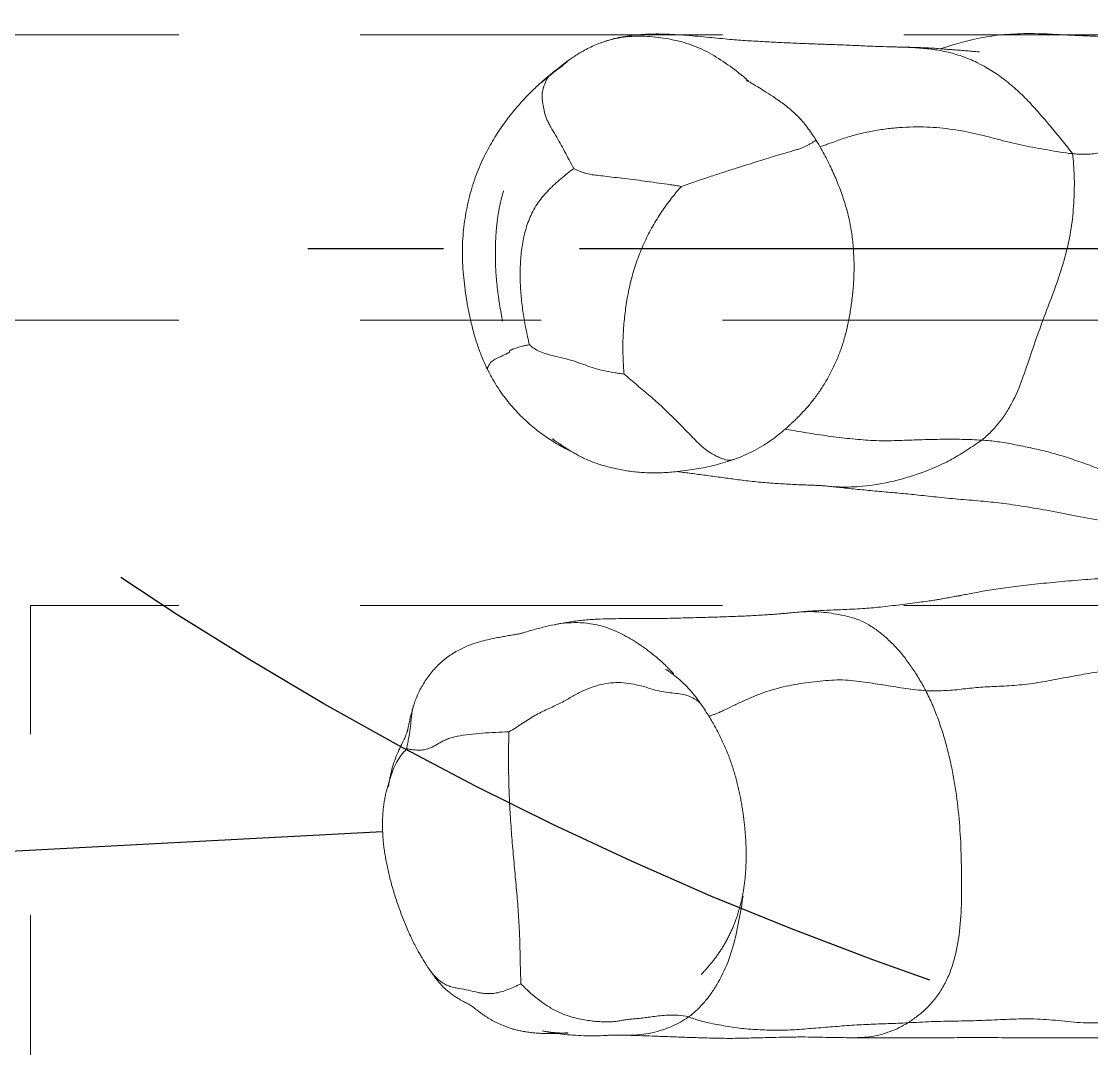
# Model space of a CAD drawing. Header units: inches. Extents: x 149964 to 151052, y -48230 to -47460.
# Drawn here: x 150840.84 to 150855.84, y -47716.93 to -47702.54 of the extents above; entities that cross this region are included whole.
import ezdxf

# ---------------------------------------------------------------- set-up
doc = ezdxf.new("R2010")
doc.units = ezdxf.units.IN
doc.header["$LTSCALE"] = 2
doc.header["$MEASUREMENT"] = 0
doc.linetypes.add('CENTER', pattern=[50.800000000000004, 31.75, -6.35, 6.35, -6.35])
doc.linetypes.add('HIDDEN', pattern=[9.524999999999999, 6.35, -3.175])
doc.layers.get('0').update_dxf_attribs({"linetype": 'CONTINUOUS'})
doc.layers.add('DEFAULT_1', color=7, linetype='CENTER')
doc.layers.add('SILDE', color=6, linetype='CONTINUOUS')
doc.layers.add('PRODUCT', color=1, linetype='CONTINUOUS', lineweight=15)
doc.layers.add('WR', color=122, linetype='HIDDEN', lineweight=18)

# ---------------------------------------------------------------- blocks, each defined once
blk = doc.blocks.new('20160720.142035')
at = {"layer": 'DEFAULT_1', "color": 2, "linetype": 'CENTER', "ltscale": 0.15}
blk.add_line((0, 3.441563808512001), (0, -55.79026061180775), dxfattribs=at)
at = {"layer": 'PRODUCT', "linetype": 'ByBlock'}
for p, q in [((2.829359408846358, -47.37452201273118), (2.829064662219025, -47.36262553750566)), ((-3.326229317724938, -48.31855709248339), (-3.326030547643313, -48.32054377046006)), ((-5.092039078008384, -48.75698838469543), (-5.091954225936206, -48.75606981594319)), ((-2.95356401510071, -49.64890728038881), (-2.95357606979087, -49.64894238889246)), ((-6.387333259830484, -50.09697088037501), (-6.387440505786799, -50.09689691599488)), ((-11.02034349835594, -51.16684246528894), (-11.02033471674076, -51.16726837261376)), ((2.885527125617955, -51.50959865916957), (2.888241499545984, -51.50233626019326)), ((2.674740932125133, -51.90980791722541), (2.674968916195212, -51.90947605441033)), ((-5.2673826336395, -52.15803472789412), (-5.267103652411606, -52.15667966482579)), ((2.462865215697093, -52.18449380186212), (2.46318223894923, -52.18407978754112)), ((-1.690164304862265, -53.09388312057126), (-1.689952662854921, -53.09398553265783)), ((-10.07843521793257, -53.92277913092403), (-10.07560296321753, -53.92463347347802)), ((-6.400549123238306, -54.12911491674458), (-6.396784593496704, -54.12793422798131)), ((-7.436048326257151, -54.46381928438495), (-7.434011530189309, -54.46324280088447))]:
    blk.add_line(p, q, dxfattribs=at)
for points, start_tangent, end_tangent in [([(1.334373528108699, -44.89592527009518), (1.326678024372086, -44.80880535252072), (1.325944181910018, -44.71686550704908), (1.331253786629532, -44.62391796696465), (1.344670404650969, -44.53044145436434), (1.367906359519111, -44.43640223929106), (1.398287224961678, -44.34305029633106), (1.468896132340888, -44.16094584084203), (1.544531630119309, -43.98002435002854), (1.619753839680925, -43.79961021282361), (1.691110429004766, -43.61779838339135), (1.757658332557185, -43.43489960167062), (1.817639862711076, -43.25034179351496), (1.869077529379865, -43.06439563704771), (1.892576865589945, -42.97099019162852), (1.914466408226872, -42.8776931027387), (1.934579270280665, -42.78444984222006), (1.954105026117759, -42.68915965517954)], (-0.1352673139261107, 0.9908091409465372), (0.1990279970535569, 0.9799938042604398)), ([(-11.05510566273006, -47.97872077007924), (-11.05553415583563, -47.70755866883701), (-11.05506394704571, -47.37158331653336), (-11.05767296662088, -47.04957831099455), (-11.05833372258348, -46.72042336810409), (-11.05246602071566, -46.38500840380584), (-11.05367759978981, -46.02884682870354), (-11.05649217654718, -45.64388525903632), (-11.05856179105467, -45.27465457438666), (-11.05826513576903, -44.93465787636524), (-11.05610116600292, -44.61950082218391), (-11.05595227851882, -44.3034244060982), (-11.05733587066061, -43.93734052977379), (-11.06012669840129, -43.52204674121458), (-11.06493466944085, -43.1376853741167)], (-0.00539347332514941, 0.9999854551169686), (0.001797543884637689, 0.9999983844166864)), ([(-10.83034122467507, -43.07867169597012), (-10.82290559541434, -43.25642042813706), (-10.81720544485142, -43.43382093973923), (-10.81399419598165, -43.61058848687389), (-10.8150906188821, -43.78641440407955), (-10.83104380514123, -44.13484940624767), (-10.84631904549315, -44.48133249449165), (-10.84113117400557, -44.82903946787701), (-10.80754138235352, -45.17630965166609), (-10.79162746280781, -45.52135873180669), (-10.79998851529672, -45.8608459744064), (-10.81414755247533, -46.19835810593941), (-10.81881512838299, -46.36693448798906), (-10.82201975726639, -46.53518031793647), (-10.82501278677955, -46.70287774835015), (-10.82978527306113, -46.8700821638995), (-10.83766704346635, -47.03689899607707), (-10.84660330193583, -47.20336062886054)], (0.04571358999290905, -0.9989545874012292), (-0.0510607771777478, -0.9986955477191256)), ([(-3.55513589803013, -43.29526941803488), (-3.517418528877897, -43.42962242716021), (-3.477561452367809, -43.56334366614465), (-3.390611811744748, -43.82757539126032), (-3.290072892181342, -44.08879420049925), (-3.168834057549248, -44.34137792554975), (-3.057226442237152, -44.59141314909357), (-2.96903080114862, -44.83613673426589), (-2.893721203756286, -45.06866416209232), (-2.832830170926172, -45.28969320662873), (-2.78441971144639, -45.50525111416937), (-2.739552728366107, -45.72275327573152), (-2.71917202838813, -45.83301441556978), (-2.702252016460989, -45.94390644804662), (-2.690070695825852, -46.05506488554965), (-2.681018479721388, -46.16667126952234)], (0.2638808511362856, -0.9645552842650283), (0.07349775946420611, -0.9972953821981437)), ([(-6.192237151757581, -46.95147016465489), (-6.19375752742053, -46.82617723544536), (-6.19146143636317, -46.701358310449), (-6.183649994520238, -46.578390709823), (-6.171696296049049, -46.45688950669137), (-6.157987697515637, -46.33591247533332), (-6.145896624657325, -46.21405044170388), (-6.132124072202714, -45.95885863508011), (-6.115445883508073, -45.67532366302476), (-6.079366078862222, -45.38163125170104), (-6.027746418840252, -45.09308810279617), (-5.974076575686922, -44.80693346157204), (-5.927377093379619, -44.5179231874572), (-5.88700129231438, -44.22630178861436), (-5.846240814425983, -43.93361237928912), (-5.802311729930807, -43.64066813254612)], (-0.02040387468842778, 0.9997918192792432), (0.1551566720671702, 0.9878898760049324)), ([(-3.32620443214546, -48.31855460205406), (-3.335101501405006, -48.23356357921148), (-3.357604117452865, -48.02724819695868), (-3.382464876718586, -47.78357966908516), (-3.405370072810911, -47.53641380632325), (-3.426647016982315, -47.2982630598417), (-3.450977217871696, -47.05606317794445), (-3.481160821655067, -46.77091298101732), (-3.510898684995482, -46.46202917856863), (-3.537777252553497, -46.14204894637078), (-3.569304108794313, -45.85861552102142), (-3.617328552849358, -45.52785450909141), (-3.680487150646513, -45.16385489975073), (-3.753942947485484, -44.78427275336435), (-3.826190726569621, -44.36365850760922), (-3.888303941261256, -43.97760400518746), (-3.944793122151168, -43.67147857904638)], (-0.09957959882302363, 0.9950295993076013), (-0.1936913833497151, 0.9810625097393507)), ([(2.929514566290891, -43.99207238326926), (2.930663326987997, -44.00390629658796), (2.948445049725706, -44.18621492711827), (2.965190002520103, -44.37366333203681), (2.978409554430982, -44.56423576164525), (2.988681152928621, -44.7747173802054), (2.998253057448892, -44.99215900640411), (3.007684514042921, -45.17541428659752), (3.015424870012794, -45.37694308383652), (3.015846110560233, -45.57589123640355), (3.008396063174587, -45.76359582003352), (2.993212498549838, -45.94474567528232), (2.968997874908382, -46.11944105732255), (2.935325503931381, -46.28474360638211)], (0.09644404793402314, -0.9953384075871382), (-0.2278731851318875, -0.9736908192531387)), ([(-4.608739600051194, -44.13674430736864), (-4.60988875082694, -44.17655891698814), (-4.615721118985675, -44.3543168071119), (-4.624136505648494, -44.53968742103461), (-4.635910547833191, -44.72417341986147), (-4.650430853827856, -44.90683116018045), (-4.666485920548439, -45.08586520423705), (-4.683253079041606, -45.25907308947353), (-4.700314765737858, -45.42457272782485), (-4.717401305009844, -45.5808170201999), (-4.734955134132179, -45.72839698162716), (-4.753550041059498, -45.86851684187423), (-4.77338396338746, -46.00114805642806), (-4.793870380963199, -46.12483234158572), (-4.814242229389492, -46.23868909566227), (-4.833783419162501, -46.34199866365816), (-4.850326817599125, -46.42654349077202), (-4.861331249267096, -46.48217954723805), (-4.862447797262575, -46.48791556374636)], (-0.02876152674207032, -0.9995863017165977), (-0.1910041327010626, -0.9815892324649425)), ([(1.334373528108699, -44.89592527009518), (1.180837904918008, -44.87941749411402), (1.020342194882687, -44.87035915685556), (0.8557123656210024, -44.86940981369116), (0.6864410699054133, -44.87540550598351), (0.3336501936719287, -44.90761168029712), (-0.02506895220722072, -44.97766040347051), (-0.3795191028621048, -45.0807441874349), (-0.7292028786614537, -45.20770380878093), (-1.079280821460998, -45.33857506606), (-1.432640011655167, -45.46310782129149), (-1.784649320150493, -45.5840943719013), (-2.122003675001906, -45.7243104379304), (-2.279248329636175, -45.81311756718787), (-2.425981516833417, -45.91674126560974), (-2.560364725533873, -46.03491015393956), (-2.681018479721388, -46.16667126952234)], (-0.9913219005483157, 0.1314567970600051), (-0.6341230516842742, -0.7732321484021621)), ([(2.829058129311306, -47.36262570253894), (2.818056613527006, -47.09406626869168), (2.798617542575812, -46.87667042458634), (2.761204658803763, -46.65975068740227), (2.698703523463337, -46.44455082801869), (2.611162315268302, -46.23473597202974), (2.368733529991005, -45.84431376860448), (2.218473759363405, -45.66633270676539), (2.053718995681265, -45.49950679067115), (1.879024130292237, -45.34215234151634), (1.699560395238223, -45.18983982018835), (1.518996350758243, -45.03945931340422), (1.334373528108699, -44.89592527009518)], (-0.02525462353215845, 0.999681051130934), (-0.8066621836712576, 0.5910127929535182)), ([(1.459999762912048, -48.34773511222011), (1.47015960450517, -48.31999295607966), (1.505949262500508, -48.22231043921056), (1.540984800929436, -48.12247806578671), (1.572590373456478, -48.02314730950457), (1.600416417466477, -47.92440445908142), (1.645657951856265, -47.72646244552743), (1.678355569922132, -47.52566899494559), (1.699315842794022, -47.32486919710209), (1.709002463700017, -47.12787907366874), (1.70734721221379, -46.93657025281573), (1.672634406655561, -46.57311363618646), (1.60834921937203, -46.23091588189709), (1.568040509853745, -46.06772736679704), (1.52595544498763, -45.90648080520623), (1.485537358472357, -45.74366821926378), (1.448699180589756, -45.57806153344427), (1.416210074909031, -45.40947097665776), (1.385794541158248, -45.23958009428316), (1.356332913797814, -45.06946831306414), (1.334373528108699, -44.89592527009518)], (0.3426942866571864, 0.9394469787553325), (-0.08548970196500015, 0.9963390541667708)), ([(-2.681018479721388, -46.16667126952234), (-2.820064807805466, -46.37483779336617), (-2.946317587106023, -46.58397681173665), (-3.051868430251488, -46.79784818436019), (-3.138572988449596, -47.01566313586227), (-3.209961118496722, -47.23559449056484), (-3.266495461546583, -47.45621010615287), (-3.332005147560267, -47.89313555409171), (-3.338257131690625, -48.10609960255533), (-3.326229555270402, -48.31855711615208)], (-0.5601372431338791, -0.8283998242723), (0.09904721662404016, -0.995082734690453)), ([(-2.681018479721388, -46.16667126952234), (-2.674107248167275, -46.30374793976807), (-2.669562110095285, -46.44179573274596), (-2.668283398612402, -46.72081337174313), (-2.675128070288338, -47.00152225192869), (-2.683720978384372, -47.28553648699744), (-2.690080641768873, -47.57426526896597), (-2.673243083059788, -47.86648723717371), (-2.642800196510507, -48.16738318972057), (-2.622809299937217, -48.31977835031284), (-2.600601103709778, -48.47145693562925), (-2.577385103824781, -48.62049248928815), (-2.553197035886114, -48.76447846674273), (-2.529736367490841, -48.89980760312028), (-2.52591277344618, -48.92515036257828)], (0.05838523017386516, -0.998294127448191), (0.1422589292738709, -0.9898294787698796)), ([(2.759498039871687, -46.20112796041212), (2.759114097105339, -46.19625202146563), (2.761966476216912, -46.22654734328535), (2.768055201158859, -46.29065159367019), (2.775418624805752, -46.37293945555575), (2.782872265554033, -46.46581384786987), (2.789500345272245, -46.55564441483875), (2.794314931932604, -46.62075149617885), (2.797809896874242, -46.66381167990767), (2.803219830821035, -46.72940703554923), (2.810359987372067, -46.82758079573978), (2.816514697449747, -46.93946104899806), (2.821015910652932, -47.05496915910044), (2.824464375415118, -47.17503820543061), (2.827511657844298, -47.29959461517137)], (-0.08004779387801875, 0.996791026592466), (0.02418883024463629, -0.9997074074404951)), ([(2.935325503931381, -46.28474360638211), (2.896482149022631, -46.43579173682519), (2.857741321349749, -46.5697447496932)], (-0.2278731851870524, -0.9736908192402285), (-0.2850337681661888, -0.958517475586639)), ([(-6.192237151757581, -46.95147016465489), (-6.38410570716951, -46.86007728102413), (-6.58647296827985, -46.77958177201072), (-6.793791113886982, -46.70957821871707), (-7.00506986406981, -46.64932209214021), (-7.437803834181977, -46.55564349948691), (-7.876020082447212, -46.49525083856861), (-8.315391998650739, -46.46212085923617), (-8.7536176534486, -46.45068986978004), (-9.18954251363175, -46.4522538250676), (-9.617788206174737, -46.4850823009765), (-10.02102011276293, -46.57060695651307), (-10.20529106844333, -46.63996129969019), (-10.37246849664371, -46.72658449113806), (-10.51903932343703, -46.82841744737379), (-10.64573263569036, -46.94380305057712), (-10.75433282018639, -47.07047904123465), (-10.84660330193583, -47.20336062886054)], (-0.8859017250235595, 0.4638729714051915), (-0.5341265597005801, -0.8454045293363542)), ([(-4.862583717273083, -46.48788928762951), (-4.86019623989705, -46.4754792237436), (-4.86232857775758, -46.48729963797086), (-4.874026877776487, -46.55184990029375)], (0.1856698058468672, 0.9826121936943317), (-0.1783302109484592, -0.9839706986811538)), ([(-4.862447797262575, -46.48791556374636), (-4.864383769017877, -46.49784365348023)], (-0.1910041343095204, -0.981589232151958), (-0.1924855832859318, -0.9812998013996918)), ([(-4.874026877776487, -46.55184990029375), (-4.889165331202094, -46.63494256757986), (-4.903721241891617, -46.71540305846429), (-4.915134667884558, -46.78090465285641), (-4.924219993932638, -46.83706415668712), (-4.936962081788806, -46.92422748087847), (-4.952458153828047, -47.03978771961556), (-4.969253664981807, -47.17073432889447), (-4.987139338743873, -47.31066166371602), (-5.004616577934939, -47.45128742264205), (-5.019732132990612, -47.58455032880738), (-5.031934955710312, -47.71144307975919), (-5.04175376414787, -47.83946599387127), (-5.049593896226725, -47.97879061662388), (-5.056891240121331, -48.14756237754045), (-5.064650833315682, -48.33277786771941), (-5.074756787129445, -48.52792221293203), (-5.089350624097278, -48.72710058408848), (-5.092044160468504, -48.75698791457398)], (-0.178330210893511, -0.9839706986911123), (-0.09210493774619431, -0.9957493060217364)), ([(2.857741321349749, -46.5697447496932), (2.823409152362728, -46.68498519659624)], (-0.2850337683961215, -0.9585174755182642), (-0.2830920740713717, -0.9590927367037918)), ([(2.823409152362728, -46.68498519659624), (2.804578808747465, -46.74947383765539)], (-0.2830920740563589, -0.959092736708223), (-0.2776331725223604, -0.9606871611066577)), ([(-6.54321642263676, -49.97186856968619), (-6.542428673157701, -49.96901826118119), (-6.531672516430262, -49.9344007605614), (-6.516255120368442, -49.89282727242971), (-6.495706993213389, -49.84449744821904), (-6.470636080484837, -49.78993025913223), (-6.410435117344605, -49.66447899003106), (-6.342952237522695, -49.52205115620745), (-6.27661371792783, -49.37137358217296), (-6.218613154574996, -49.21987430429726), (-6.170087147242157, -49.06663707402186), (-6.099901947745821, -48.75018669451674), (-6.059242725925287, -48.43158675182349), (-6.041570549859898, -48.11703160075558), (-6.052696571336128, -47.96238058581366), (-6.072614851145772, -47.8101111406213), (-6.116390312934527, -47.51402163514285), (-6.140083901700564, -47.37023469221458), (-6.162160717940424, -47.22902971528674), (-6.17958616183023, -47.08990049729618), (-6.192237151757581, -46.95147016465489)], (0.2638246693612433, 0.9645706525892391), (-0.07488691783133958, 0.9971920324279181)), ([(-5.091951314854668, -48.75607008379302), (-5.089848907489795, -48.7314704316741), (-5.084222917736042, -48.59201287252654), (-5.088837256276747, -48.45162047674967), (-5.102867606590735, -48.31009983980039), (-5.124841149285203, -48.16805616908823), (-5.155003959604073, -48.02637816612696), (-5.201126195810502, -47.8862898958032), (-5.270441809581826, -47.74906305116019), (-5.360515841894085, -47.61582447505498), (-5.467115804814966, -47.48769590933807), (-5.588488004083047, -47.36592354359163), (-5.723379590548575, -47.25151258241385), (-5.87006230163388, -47.14437984204415), (-6.026792086049682, -47.0442878248723), (-6.192237151757581, -46.95147016465489)], (0.09163064555574875, 0.995793063239063), (-0.8850133526121278, 0.4655656405902842)), ([(-10.84660330193583, -47.20336062886054), (-10.9685861528269, -47.44962271655095), (-11.03715455092606, -47.71010014173953), (-11.05520406190772, -47.97568431280524)], (-0.5339251182062877, -0.8455317664927805), (0.008708990384546996, -0.9999620760241269)), ([(-10.84660330193583, -47.20336062886054), (-10.85797395493137, -47.47637147888599), (-10.86844131711405, -47.74911478902504), (-10.88336476683617, -48.02108473935368), (-10.90424910132424, -48.28995079295419), (-10.92549475588021, -48.55713442041451), (-10.94477192938211, -48.8238263588064), (-10.94967930921121, -49.08403183068003), (-10.94054390818928, -49.33802085492061), (-10.91665270095109, -49.59531826864986), (-10.89764128235402, -49.72128430370503), (-10.87594743029331, -49.84570097059623), (-10.85329407648533, -49.96863114854204), (-10.82701064355206, -50.08328197109222), (-10.81158884515753, -50.13519695413561), (-10.7954001443286, -50.18396828197729), (-10.77952739741886, -50.23064883922052), (-10.76505346019985, -50.27629151005385)], (-0.05020627371629587, -0.9987388698150904), (0.2836363411920818, -0.9589319193535947)), ([(2.827511657844298, -47.29959461517137), (2.829065594094573, -47.36262551394611)], (0.02418882977229437, -0.999707407451924), (0.02523615017263868, -0.9996815176467274)), ([(2.829386044235434, -47.37452133851184), (2.834181134181563, -47.54503167259827), (2.842712827492505, -47.77503121912014), (2.85324008227326, -48.00685285111103), (2.862818086665357, -48.26289551786613), (2.869972721644444, -48.47040631216805), (2.879972717986675, -48.72250041958614), (2.890587846050039, -48.96756540466595), (2.903359063377138, -49.20696302015858), (2.917613088677172, -49.45345739590994), (2.93592606249149, -49.69706783866422), (2.964254374790471, -49.98794264381286), (2.992869054869516, -50.30748610334558), (3.010302066919394, -50.62794875760301), (3.005709332006518, -50.91415905950271), (2.977215011516819, -51.16884949848463), (2.921713434509002, -51.40377098636236), (2.888305842265254, -51.5023601708308)], (0.02530635391288904, -0.9996797429435266), (-0.3483390135415838, -0.9373686210050325)), ([(-11.0203067685361, -51.16684168488428), (-11.0212854105921, -51.12539196028956), (-11.02584340953035, -50.96641766984249), (-11.03230547337444, -50.78066806624702), (-11.04034316088655, -50.56555496132933), (-11.04903523542453, -50.32543325109873), (-11.05699233722407, -50.07447232044069), (-11.063235202746, -49.83520710247831), (-11.06363663874799, -49.59281499138888), (-11.05816267922637, -49.36863865617488), (-11.05218300328124, -49.10174422237469), (-11.04762831862899, -48.90517679611366), (-11.0450775186473, -48.69603818942414), (-11.04772023743135, -48.49627660092665), (-11.0533948126249, -48.22013296320074), (-11.05525510697044, -47.97568458606111)], (-0.02124202435123602, 0.9997743627446452), (-0.005393769295272933, 0.9999854535205948)), ([(-2.953563448187197, -49.64890747520985), (-2.950191112176981, -49.63917052114266), (-2.893524048966356, -49.49448794549244), (-2.825744135887362, -49.35383478498989), (-2.750468657526653, -49.22304768770118), (-2.671325829433044, -49.10458278833539), (-2.592707616247935, -49.00079514520621), (-2.523161238903413, -48.9179169348572), (-2.474696654506261, -48.86412251082947), (-2.448695237515494, -48.83613817332662), (-2.415004143520491, -48.8004247502322), (-2.369155275722733, -48.75315283227974), (-2.30746991923661, -48.69241745972249), (-2.221237160731107, -48.61349682234868), (-2.106850564887282, -48.51959735022683), (-1.977874711912591, -48.42689155931293), (-1.838916810171213, -48.34041362260177), (-1.690668030962115, -48.26119525803369), (-1.533347050659359, -48.18972140442929), (-1.366737193398876, -48.12696647624398), (-1.19155515631428, -48.07470549093705), (-1.010928542906186, -48.03367009482463), (-0.8267150248284452, -48.0017450467858), (-0.6366764717968181, -47.9771716628311), (-0.4433057533751708, -47.96176226661191), (-0.2521746552956756, -47.9567350305515), (-0.0532311811693944, -47.96201755078073), (0.1575075866421685, -47.98072118500568), (0.3690903497627005, -48.01544099020248), (0.5776886402454693, -48.06706141642644), (0.7840697907668073, -48.13383482432982), (0.989816472720122, -48.21387557460548), (1.195562750479439, -48.30768955164967), (1.40249774986296, -48.41748225515767), (1.520675544306869, -48.48828625110764)], (0.3249577670426663, 0.9457285285105045), (0.8476436708481383, -0.5305659311255227)), ([(-3.137987447960768, -50.30906045916345), (-3.150364375091158, -50.21392272326193), (-3.163572271267185, -50.11488351153093), (-3.177344264637213, -50.01346775305137), (-3.191493150574388, -49.90861664588738), (-3.205442047765246, -49.80364948955685), (-3.218871473131003, -49.70235687975219), (-3.231600469793193, -49.60722548396734), (-3.245604381314479, -49.49978629346879), (-3.259353025059681, -49.38302998345171), (-3.271129100903636, -49.26383958278166), (-3.280518679268425, -49.14810562079947), (-3.28797300576116, -49.04023842239258), (-3.294651875068666, -48.93319423955836), (-3.300952295219759, -48.81927791901398), (-3.306155082944315, -48.70509085027152), (-3.309822337934747, -48.60777178613353), (-3.312821186293149, -48.52671004777949), (-3.315797027287772, -48.45904434622207), (-3.319244963378878, -48.40119294695614), (-3.324227730714483, -48.33936196863215), (-3.32602643177961, -48.32054336103465)], (-0.1280398348562674, 0.9917690258774872), (-0.09899836880307458, 0.9950875956288121)), ([(1.429348535166355, -48.43395405380579), (1.436873243743321, -48.41223284616717), (1.459999762912048, -48.34773511222011)], (0.3235631577178278, 0.9462065752084309), (0.3426942868792598, 0.9394469786743239)), ([(0.8759156057785731, -50.37664562213467), (0.948800304933684, -50.16302584842924), (1.017161767173093, -49.9592142636393), (1.07938244700199, -49.7678596132755), (1.136578869482037, -49.5878719373577), (1.239589804026764, -49.26025995489908), (1.283931816549739, -49.11779306006792), (1.321070091915317, -48.99566875230084), (1.349600057525095, -48.8975491756355), (1.371761421352858, -48.81971291157242), (1.390389847918414, -48.75706248707866), (1.407060546363937, -48.70637977348088), (1.423335189116187, -48.66431333668879), (1.44198175688507, -48.62509917648276), (1.464728390419623, -48.58426940104982), (1.487937561993022, -48.54495311947539), (1.498201307927957, -48.52745183533989), (1.506963355786866, -48.51232216483186), (1.510664806555724, -48.50587673158589), (1.513851109164534, -48.50030025806336), (1.516475689015351, -48.49568476306013), (1.518491971568437, -48.49212226537202), (1.519860762695316, -48.48969518189551), (1.52057238999987, -48.48844752177683), (1.520681030087871, -48.48827642636024)], (0.3233983988284715, 0.9462628998514001), (0.1153670369711157, -0.9933229317701797)), ([(1.520672112324974, -48.48829351615132), (1.598355539492331, -48.53837885461689), (1.765590390510624, -48.66196619215043), (1.909171960316598, -48.79948999183398), (2.03141727016191, -48.94758722454571), (2.133614470221801, -49.09169844964345), (2.211068520293338, -49.21194462672429), (2.268809077999322, -49.30650444969797), (2.310410606645746, -49.37614237868547), (2.33976846083533, -49.42531608021091), (2.358995252172463, -49.45702507898386), (2.368219034833601, -49.47172209762357)], (0.8475839422333744, -0.5306613429185622), (-0.8480742303086085, -0.529877438552031)), ([(-5.091925641347189, -48.75575952918734), (-5.102097848284757, -48.86138942858088), (-5.110171911044745, -48.94282655304414), (-5.114781730051618, -48.99239297639724), (-5.118486457387917, -49.03829213071731), (-5.123176518653054, -49.10459261246433), (-5.128889542422257, -49.19284451400017), (-5.134985866490752, -49.29383271419647), (-5.141078151762486, -49.40433855753508), (-5.146855993400095, -49.52357906918041), (-5.152027072879719, -49.64782847208699), (-5.156480146048125, -49.77384352109948), (-5.16041807239526, -49.90318708542327), (-5.164117117383284, -50.03674318792764), (-5.167832584877033, -50.1740516368518), (-5.171601549664047, -50.31478988821618), (-5.17565786401974, -50.45982157059188), (-5.179780383972684, -50.60572713490546), (-5.182235807733377, -50.74367576817167), (-5.182330063194968, -50.89662300540658), (-5.181634984473931, -51.05332245360478), (-5.18203046938288, -51.21206472383346), (-5.184577351756161, -51.37968017888488), (-5.190459160337923, -51.55976166899927), (-5.204050545580685, -51.75637783452839), (-5.229811899043852, -51.95486887379229), (-5.260353945835959, -52.12345154843206), (-5.267396320210537, -52.15803189984581)], (-0.09170200083753836, -0.9957864947077723), (-0.2023476009417687, -0.9793137640169828)), ([(-10.0857391001191, -50.02159168972867), (-10.05034362347214, -49.99067854595341), (-10.01224164257292, -49.95878840456862), (-9.971896085626213, -49.92659995805298), (-9.929312688967912, -49.89432895753271), (-9.884477484214585, -49.8621463971358), (-9.837403940648073, -49.83024649771687), (-9.788135803159093, -49.79884036856674), (-9.736750558833592, -49.76815205023013), (-9.6834041835682, -49.73843739666336), (-9.628389742749278, -49.70999510007823), (-9.572116853756597, -49.68307032103621), (-9.514897115936037, -49.65771646663052), (-9.45669507124694, -49.63384024012339), (-9.396956908458378, -49.61122136548511), (-9.334886611206457, -49.58969030420849), (-9.270068058365723, -49.56935246025387), (-9.202911505504744, -49.55063012331084), (-9.134894914284814, -49.53405123680568), (-9.066526500217151, -49.51964462032629), (-8.997731665003812, -49.50726224781101), (-8.928401386161568, -49.49676215380896), (-8.85850666105398, -49.48802928753867), (-8.788012818229618, -49.48095950250718), (-8.716802756214747, -49.47548629868106), (-8.644915336772101, -49.47159294766607), (-8.572375810501399, -49.46926118319243), (-8.499175321921939, -49.46847286568664), (-8.425303094903938, -49.46921383326844), (-8.35076517626294, -49.47147218272585), (-8.275561194081092, -49.47522267275053), (-8.199645659682574, -49.48043445577059), (-8.122934213693952, -49.48708391614491), (-8.04533028267906, -49.49515550968499), (-7.966868432733463, -49.50462399944809), (-7.888241728971479, -49.51539952262101), (-7.809477706963662, -49.52756020955712), (-7.730468017369276, -49.54123370470916), (-7.651026837062091, -49.55658126802155), (-7.571036956825992, -49.57377585773793), (-7.490561141370563, -49.59296357611311), (-7.409805141622201, -49.61421459587291), (-7.328878131462261, -49.63760075296886), (-7.247887778037693, -49.66320261098736), (-7.167015418584924, -49.69108554621198), (-7.086551853135461, -49.72127097475459), (-7.006533739622682, -49.75381226160243), (-6.926640598248923, -49.78888480248861), (-6.846594109025318, -49.82668436192034), (-6.766422114422312, -49.86727772031736), (-6.686787726648618, -49.91034848094569), (-6.608252439327771, -49.95550493102928), (-6.530520997650456, -50.0028212258112), (-6.453334275924135, -50.0524250095259), (-6.387333247897914, -50.09697086324013)], (0.7470093100151222, 0.6648135759374436), (0.8230069337212963, -0.5680313257617663)), ([(2.378073099884205, -49.46582773722184), (2.349387093709083, -49.43365158365486)], (-0.6601213919805471, 0.751158936477271), (-0.6706187414553846, 0.7418021997869757)), ([(2.430976067698793, -49.52783337728761), (2.378073099884205, -49.46582773722184)], (-0.6372822440785073, 0.7706304830346785), (-0.6601213930093217, 0.7511589355731799)), ([(-9.071188066183822, -49.51205813164415), (-9.223922436445719, -49.5361416250089), (-9.602706541365478, -49.60811707963148), (-9.960128902137512, -49.71180247347365), (-10.27911406336352, -49.85994980052055)], (-0.9894512412646748, -0.1448662871747403), (-0.8688966919104978, -0.49499347347919)), ([(2.90641480058548, -51.45026949675957), (2.92932027563802, -51.37328214035369), (2.961221003119135, -51.22399785826565), (2.980800430668751, -50.92478874399239), (2.953776926733553, -50.62810085704405), (2.890199869958451, -50.33625870061951), (2.781710208306322, -50.05539672791201), (2.625346297572833, -49.79185698589572), (2.439673568413127, -49.5384094464971), (2.430976067698793, -49.52783337728761)], (0.3113816341471817, 0.9502849456430587), (-0.6372822442222343, 0.7706304829158216)), ([(-2.741306961805094, -52.07143707479554), (-2.770253932365449, -52.0284649847963), (-2.801357583986828, -51.98049369679939), (-2.833672455832129, -51.9282104094018), (-2.866507766564609, -51.87192733623669), (-2.899414407409495, -51.81147335362766), (-2.932094585587038, -51.74613280183985), (-2.964324782864423, -51.67445109099936), (-2.994910944020376, -51.59681102087779), (-3.022758222883567, -51.51531708761468), (-3.047827836533543, -51.4305906458394), (-3.069997006154153, -51.34427656651678), (-3.08938495896291, -51.25707000258262), (-3.106277310667792, -51.16653693142871), (-3.120575955545064, -51.06962032888259), (-3.131315844511846, -50.96715895249508), (-3.137756878772052, -50.86277643169888), (-3.139848120743409, -50.75665573083825), (-3.137487672938732, -50.64812100526615), (-3.131002937880112, -50.53982665472722), (-3.121159564965637, -50.43228201326565), (-3.103325455565937, -50.28543034540053), (-3.084418029204244, -50.1623617898731), (-3.061880024848506, -50.04270111869846), (-3.033991446456639, -49.9206557893267), (-3.000071954913437, -49.7954154275576), (-2.960277885111282, -49.66867201143032), (-2.953576243802672, -49.64894232922234)], (-0.56492752468991, 0.8251405285451267), (0.324626754307568, 0.9458422016318229)), ([(-2.953555083164247, -49.64894959957746), (-2.95996041604667, -49.67296939445077), (-2.96232654992491, -49.71493739716243), (-2.954723915056093, -49.75613505436195), (-2.940560539514991, -49.79896346307942), (-2.922300210222602, -49.84642003917543), (-2.897089452424552, -49.90203651848424), (-2.859987830248429, -49.96897662335687), (-2.80302432528697, -50.04839770047693), (-2.764689798699692, -50.09295996242145), (-2.720055388490437, -50.14068699111522), (-2.615277930221055, -50.24515768968558), (-2.494637288851663, -50.36179386348522), (-2.360732057190035, -50.49433711628808), (-2.216005993133876, -50.64596717918175), (-2.065630263095954, -50.81385875720298), (-1.913371211499907, -50.99344551080867), (-1.754648488655221, -51.1792019513523)], (-0.3249399637860093, -0.9457346456246313), (0.6611083841311232, -0.7502904133943971)), ([(-10.27911406336352, -49.85994980052055), (-10.42285845137667, -49.95037999661872), (-10.55171850018087, -50.04963832229987), (-10.6670413974789, -50.1591051557989), (-10.76505346019985, -50.27629151005385)], (-0.868896691928725, -0.4949934734471943), (-0.5930035891992458, -0.8051998156959626)), ([(-10.1693355567113, -50.09900072249729), (-10.16958712288761, -50.09923381025146), (-10.15973305210355, -50.08987030907883), (-10.14115038805176, -50.07232256823045)], (-0.7318674609805288, -0.6814470042181666), (0.7294688875360102, 0.6840139926324429)), ([(-10.14115038805176, -50.07232256823045), (-10.11644690076355, -50.04937644066376), (-10.0857391001191, -50.02159168972867)], (0.7294688875311619, 0.6840139926376134), (0.7470093104358531, 0.6648135754646948)), ([(-6.768148971284973, -52.79447732021072), (-6.710683831217466, -52.69767771115585), (-6.651910179265542, -52.60700227594498), (-6.59450998425018, -52.51950735985884), (-6.541165214875946, -52.43224930847646), (-6.45101950597018, -52.25375772561529), (-6.410850810672855, -52.16638363341917), (-6.371177190769231, -52.08342101225571), (-6.330497898190515, -52.00647157699859), (-6.289632284926483, -51.93405288740178), (-6.21293960508774, -51.79379382928892), (-6.150778961455217, -51.6490368238301), (-6.106769337959122, -51.50385812987224), (-6.082693052623654, -51.36406964386697), (-6.079046586091863, -51.22474254302506), (-6.09504148576525, -51.08092690342892), (-6.126035404682625, -50.93832911740901), (-6.164926254772581, -50.80392595886224), (-6.19862687739078, -50.6791194132893), (-6.217198594182264, -50.56356776499888), (-6.229281717183767, -50.45552928523102), (-6.246610999427503, -50.35367203821079), (-6.274719969311263, -50.25970327606046), (-6.31568485731259, -50.17744095293165), (-6.339372540067416, -50.14349701665196), (-6.363953927648254, -50.11610664382169), (-6.387333495455096, -50.09697122156649)], (0.4834584751478118, 0.8753672959436815), (-0.822790551794916, 0.56834470867337)), ([(-6.54835907270899, -49.99242817724735), (-6.54321642263676, -49.97186856968619)], (0.2189327577870247, 0.975739948740323), (0.2638246701110353, 0.9645706523841597)), ([(-6.387439268117305, -50.09689512048499), (-6.364728228014428, -50.11270672178216), (-6.2422234970727, -50.20466429189401), (-6.132615527283633, -50.30105360910238), (-6.039750852622092, -50.39966934814584), (-5.969513224525144, -50.48698671834427), (-5.922248074872186, -50.55140845230198), (-5.896464300574735, -50.58765261240478), (-5.89304839677061, -50.59248844148533), (-5.892031464609317, -50.5940495604591)], (0.823319265060561, -0.5675785300556546), (-0.5979198672407426, -0.8015558822432861)), ([(-10.76505346019985, -50.27629151005385), (-10.83589524115087, -50.38795096911053), (-10.89379758402356, -50.50542484473408), (-10.94083598823636, -50.62538843826042), (-10.97685164082213, -50.7477478742876), (-11.01573550869944, -50.99977676239359), (-11.02031326369615, -51.16684185155464)], (-0.5883303176294532, -0.8086207005500333), (0.02029366766713954, -0.999794062321144)), ([(-10.76505346019985, -50.27629151005385), (-10.73995576711604, -50.42412303459423), (-10.73949582673959, -50.56134392192325), (-10.74758201802615, -50.67676979942917), (-10.75904244132107, -50.77469096099958), (-10.77138328237925, -50.86225849568291), (-10.781903347146, -50.94259200483066), (-10.78894825125462, -51.01748906402645), (-10.79525823134463, -51.08749062995048), (-10.80380591822905, -51.1531156173005), (-10.81409889948554, -51.21605138915038), (-10.82444383518305, -51.27833872077463), (-10.83180871722288, -51.34226359008608), (-10.83378856160562, -51.40983547551878), (-10.83182514904183, -51.48171265660494), (-10.82754519864102, -51.55850757573353), (-10.81946842101752, -51.64200052661909), (-10.8055523034127, -51.73406648805394), (-10.78461244716891, -51.83579132846353), (-10.75448963957024, -51.94796842517826), (-10.7082672973338, -52.07101030148624), (-10.63942662475165, -52.20435507488583), (-10.54779734867043, -52.34392409116845), (-10.43445735261776, -52.48518336575944), (-10.29912862402853, -52.62529436363548)], (0.2840354413330237, -0.9588137817463589), (0.7259502627966168, -0.6877472035170503)), ([(-3.126763108477462, -50.3964206786477), (-3.137987447960768, -50.30906045916345)], (-0.1267141307619987, 0.991939276904202), (-0.1280398353788059, 0.991769025810026)), ([(-3.121585317247082, -50.43708352526301), (-3.126763108477462, -50.3964206786477)], (-0.1259016586571809, 0.9920427270775038), (-0.1267141294425087, 0.9919392770727586)), ([(-1.754648488655221, -51.1792019513523), (-1.533861640462419, -51.19359930469363), (-1.307528154662577, -51.19585371389985), (-1.075593562156428, -51.18367828928604), (-0.8382866785977967, -51.15800338335248), (-0.5982627001067158, -51.11744363365142), (-0.3599083174485713, -51.05981877097656), (-0.1264522439741995, -50.98404318823304), (0.09964544494869187, -50.88999112278543), (0.3156212435278576, -50.77896577509091), (0.5184027163486462, -50.65343268454308), (0.7049392530752812, -50.51823444272304), (0.7923291182669345, -50.4477663591897), (0.8759156057785731, -50.37664562213467)], (0.9960348720319296, -0.08896366503431324), (0.7548083348181707, 0.6559454075523514)), ([(1.126654224499362, -51.88576981998631), (1.107414791098563, -51.84593008684897), (1.089737888367381, -51.80581737906323), (1.073730441974476, -51.76531619918387), (1.060245790547924, -51.72508621710585), (1.050009234953905, -51.68561008979304), (1.042487511906074, -51.64588725283102), (1.036726722755702, -51.60439217760722), (1.031348992371932, -51.55898269775207), (1.018037713685771, -51.45052323991695), (1.002045842382358, -51.31965778184531), (0.985078857280314, -51.17256939033541), (0.9659071428177413, -51.01467390554171), (0.9441799951309804, -50.85225702338357), (0.9216023114568088, -50.69043227643124), (0.8987293812970165, -50.53186103449843), (0.8874027181009296, -50.45372405536182), (0.8759156057785731, -50.37664562213467)], (-0.4500084971263456, 0.8930242731942328), (-0.1510148659036047, 0.9885314917978669)), ([(-5.867690753686475, -50.5691593714364), (-5.956761962588644, -50.48451247976482)], (-0.7073956557582044, 0.7068177885526227), (-0.7412288134521677, 0.6712524458862636)), ([(-5.267110237124143, -52.15667831373139), (-5.24217340402538, -51.97458191746409), (-5.243061604618561, -51.738119954789), (-5.284395431925077, -51.50000802022987), (-5.371721119503491, -51.26496492294245), (-5.49709637768683, -51.03528980709962), (-5.653332933172351, -50.81369092294335), (-5.836669686977984, -50.60075153594516), (-5.867690753686475, -50.5691593714364)], (0.200996354310485, 0.9795919893271351), (-0.7073956554343596, 0.7068177888767322)), ([(-11.01863005125779, -51.90145508326532), (-11.02698697478627, -51.74410265095503), (-11.02862024915521, -51.57865044770733), (-11.02391690606601, -51.44284548999713), (-11.02100526893628, -51.38112220562471), (-11.01956080910168, -51.32571675921645), (-11.01933684811229, -51.23410520697507), (-11.02033186532208, -51.1672683138604)], (-0.07170729161238625, 0.9974257187027092), (-0.02060966901106493, 0.9997875982143679)), ([(-1.754648488655221, -51.1792019513523), (-1.74495997588383, -51.25229075800598), (-1.733689432468964, -51.32468210966908), (-1.706713788153138, -51.46534755996254), (-1.672667995269876, -51.59729848703864), (-1.632010104862275, -51.71721229486866), (-1.590422718087211, -51.83085147377278), (-1.554232733935351, -51.94688235691865), (-1.523536899039755, -52.06635972439835), (-1.494641504687024, -52.18363434109051), (-1.464244790899102, -52.29221876677911), (-1.42814737817389, -52.38249954175262), (-1.386896814277861, -52.45312349617598), (-1.364925111585762, -52.48158770348527), (-1.342461638734676, -52.50628270908055)], (0.1196388239717368, -0.9928174816141483), (0.7009852360850035, -0.7131757839346846)), ([(2.885553632368101, -51.50960861203203), (2.848355557973264, -51.6018951383594), (2.760536828398472, -51.77570145117352), (2.675594958825968, -51.90856506078853), (2.674741019844078, -51.90980797750672)], (-0.3515208249318807, -0.9361800626157395), (-0.566466928721594, -0.8240844730151906)), ([(2.888243285473436, -51.50233692237816), (2.90641480058548, -51.45026949675957)], (0.3476279649666823, 0.9376325495486615), (0.3113816344786183, 0.950284945534456)), ([(-1.342461638734676, -52.50628270908055), (-1.122575049987063, -52.55451816452842), (-0.9003076325170696, -52.59353784142877), (-0.6758062815642916, -52.62167525695986), (-0.4500041615392547, -52.6352105039623), (-0.2226245791534893, -52.63327623572695), (0.005133449769346043, -52.61351249816653), (0.2298814753012266, -52.56960912775685), (0.4471963503747247, -52.49480928344565), (0.6489960650505964, -52.38258439768833), (0.8258695402764715, -52.2341721434932), (0.9066039936733432, -52.1516442875436), (0.9831072515808046, -52.06549697893206), (1.055946941691218, -51.97652772270521), (1.126654224499362, -51.88576981998631)], (0.9723216779685487, -0.2336462166447935), (0.6097327658899743, 0.7926070616643291)), ([(1.126654224499362, -51.88576981998631), (1.247662012843648, -51.95103570777428), (1.365928537590662, -52.0137852807602), (1.48179882846307, -52.07620989836869), (1.595394197356654, -52.14050254245376), (1.706563437590376, -52.20608269805234), (1.760933808691334, -52.23588017306611), (1.814288989000488, -52.26127424188599), (1.917055161786266, -52.29564422655676), (2.012220103002619, -52.3148280164969), (2.097403901891084, -52.32611591197929), (2.172400579991518, -52.32734964298288), (2.237970655347453, -52.31594683777075), (2.29656669855467, -52.29707728626818), (2.350070010230411, -52.27604772910854), (2.396384755993495, -52.25096054656751), (2.43376096256543, -52.21896789619495), (2.46286676908494, -52.18449499097915)], (0.8763943785283689, -0.4815941167454955), (0.6078443438295729, 0.7940562030954712)), ([(-11.00528120875242, -52.04503347474383), (-11.01863005125779, -51.90145508326532)], (-0.1165060585461031, 0.9931899809815098), (-0.07170729157250483, 0.9974257187055766)), ([(-10.99604915894452, -52.11342575729213), (-10.9954878926219, -52.09861201659078), (-10.99251288676169, -52.0379302919464), (-10.9893877125578, -51.98946494401025), (-10.98758132162038, -51.96420616177056), (-10.98840800314792, -51.97981162677752), (-10.98950458649779, -52.00852902256884), (-10.99002304972964, -52.03827144217212), (-10.98990877851611, -52.06249370337173), (-10.98928582097869, -52.08512268488994), (-10.98781523271464, -52.11323208785325), (-10.98426568787545, -52.15692680695065), (-10.97712895149016, -52.21899243199005), (-10.96775231059291, -52.28112165015045), (-10.96046945205308, -52.32119594137475), (-10.97057573657366, -52.27085292388074), (-10.98742375150323, -52.17556083749514), (-11.00528120875242, -52.04503347474383)], (0.03527839353977751, 0.9993775237362769), (-0.1165060589031417, 0.9931899809396274)), ([(-10.07560325658415, -53.92463392319769), (-10.09685086790705, -53.91057447871572), (-10.13057848910103, -53.88754640934349), (-10.16396545010502, -53.86392616673402), (-10.19751588138752, -53.83921090526565), (-10.23213803762337, -53.81243082229776), (-10.26822381670354, -53.78288544884708), (-10.30577096622437, -53.75003868077329), (-10.34489382428001, -53.71298043367278), (-10.38500159210525, -53.67102088737738), (-10.42409833011334, -53.6248695261238), (-10.46003781878971, -53.57643280550838), (-10.49121198084322, -53.52867102398159), (-10.51700565058854, -53.48475229778705), (-10.53792107809568, -53.44662211729155), (-10.55534332673415, -53.41404229912587), (-10.5701055615209, -53.38662988928991), (-10.58251284342259, -53.36419335678511), (-10.59257403909578, -53.34665896406659), (-10.6001277610776, -53.33403044656734), (-10.60500982991653, -53.32621104752616), (-10.60892125676037, -53.32022379909176), (-10.61306174978381, -53.31412510658993), (-10.61738225797308, -53.30797156593326), (-10.62185515419696, -53.3017837870284), (-10.62647076678695, -53.29555578321015), (-10.6312334187387, -53.28926257180137), (-10.63609721590183, -53.28294370495132), (-10.64100788076757, -53.27664516731602), (-10.64595156657742, -53.27035883531062), (-10.65206797901192, -53.26261362402147), (-10.66388074937277, -53.24757659807801), (-10.68505259338417, -53.2200514053111), (-10.71003610809566, -53.18634168806602), (-10.73409954379895, -53.15236061807082), (-10.757321915793, -53.11789180121559), (-10.77974179884768, -53.08275208395207), (-10.80142546223942, -53.04667207662715), (-10.82241097057704, -53.00936435008043), (-10.84273467102321, -52.97048908283614), (-10.86250515384017, -52.9294614370956), (-10.88173721171916, -52.88569302065298), (-10.90021210216219, -52.83895083561947), (-10.91760302273906, -52.78921837014059), (-10.93358755786903, -52.73657490523328), (-10.94802021750365, -52.68095470272965), (-10.96071525540901, -52.62273952343094), (-10.9716579237429, -52.56176329041773), (-10.98084096191451, -52.49773304592236), (-10.9881751241046, -52.4307258409608), (-10.99345797745627, -52.36185740905057), (-10.99661908211419, -52.29284251309582), (-10.99780365382321, -52.22559551082668), (-10.99732754557044, -52.16114159505378), (-10.9954878926219, -52.09861201659078), (-10.99251288676169, -52.0379302919464), (-10.9893877125578, -51.98946494401025), (-10.98758300839108, -51.96402559024864)], (-0.8375495390471658, 0.5463613910607887), (0.9970533974786626, -0.07671064187096908)), ([(-2.8099125129811, -51.97923965188966), (-2.833347100706305, -51.93194490796304)], (-0.453161733657615, 0.8914283163263464), (-0.4347991002136596, 0.9005274801211743)), ([(-2.697336149023613, -52.1781606204313), (-2.8099125129811, -51.97923965188966)], (-0.5309743051818548, 0.8473879201620983), (-0.4531617338241297, 0.8914283162416979)), ([(2.475715901236981, -52.17159339297359), (2.413513802544912, -52.24393301177042), (2.364039660838898, -52.29954030464432), (2.336329615907744, -52.33017022164859), (2.339300799707416, -52.32683688776888), (2.372474048985168, -52.28909369006578), (2.422606439446099, -52.22967007565603), (2.476768666179851, -52.16210301247338), (2.526130436745007, -52.09714413224719), (2.562118769623339, -52.04748125575134), (2.576062049280154, -52.02763460054848), (2.567038117413176, -52.04065270082356), (2.543180616397876, -52.07477837120678), (2.512097749829991, -52.11831204331975), (2.47277709163609, -52.17146856190084), (2.444787991029443, -52.20784080003796)], (-0.6446860400442298, -0.7644474538986246), (-0.6162120956010743, -0.7875802519330538)), ([(2.638027962471824, -51.96229317563848), (2.553048105852213, -52.07628069881321)], (-0.5803649499031803, -0.8143565097203306), (-0.6146757678130906, -0.7887798808687931)), ([(2.557763266086113, -52.05680713666516), (2.599247392412508, -52.00687991350424), (2.63758874006453, -51.95984953644802), (2.674284634791547, -51.91047089090716), (2.674740713351639, -51.90980776698416)], (0.6316705818647202, 0.7752369160499814), (0.5662118723916083, 0.8242597379241503)), ([(2.6749661071226, -51.90947412233072), (2.638027962471824, -51.96229317563848)], (-0.5667031757126819, -0.8239220294646582), (-0.5803649505539767, -0.8143565092565296)), ([(-5.267100210825447, -52.15668037495197), (-5.303652863600291, -52.31820742542186), (-5.350588121684268, -52.49336518580822), (-5.379531341110123, -52.59112157525669), (-5.391169389622519, -52.63204171891994), (-5.394182055490091, -52.64415083659696), (-5.395742698339745, -52.65215848286607), (-5.403961997275474, -52.69932570648962), (-5.417359813465737, -52.77747959793487), (-5.431345658900682, -52.85671414847457), (-5.444882244861219, -52.93036886143091), (-5.46142934449017, -53.01461562036275), (-5.484911511739483, -53.11990671014064), (-5.516006271733204, -53.23454013790615), (-5.560360739880707, -53.36189025951171), (-5.632809163595084, -53.51485348780261), (-5.739202036784263, -53.67711958059226), (-5.871699853480095, -53.82301821187139), (-6.017913604475325, -53.94135478024691), (-6.172823099972447, -54.03533948763652), (-6.331033659400418, -54.10545576582808), (-6.400558533001458, -54.12908480624174)], (-0.2020968132381994, -0.979365548750294), (-0.9544781231513657, -0.2982809286988464)), ([(-2.715300533222035, -52.10895220987732), (-2.741306961805094, -52.07143707479554)], (-0.5741304223671752, 0.8187638597987146), (-0.5649275245231603, 0.8251405286592909)), ([(-2.665224001859315, -52.17905065998639), (-2.661427847779123, -52.18457804570062), (-2.66294185796869, -52.18247093878017), (-2.674735303968191, -52.16603207328444), (-2.69284618285019, -52.14070934602205), (-2.715300533222035, -52.10895220987732)], (0.5729915100687594, -0.8195613030085808), (-0.5741304227487609, 0.8187638595311404)), ([(-2.687202225031797, -52.19420056240051), (-2.697336149023613, -52.1781606204313)], (-0.5372606538666781, 0.8434162612890206), (-0.5309743044094594, 0.8473879206460821)), ([(-1.689959664014168, -53.09399969790684), (-1.829916245595086, -53.01955420944432), (-2.063853984116577, -52.86652634090569), (-2.25516417142353, -52.70818818773114), (-2.416877770418068, -52.54708524744638), (-2.566264276596485, -52.3678702934485), (-2.687202225031797, -52.19420056240051)], (-0.8964822831179526, 0.4430795820793632), (-0.5372606527891296, 0.8434162619754247)), ([(2.463178741367301, -52.18407710993779), (2.423549284489127, -52.23464030054311), (2.363703700364567, -52.30656331298815), (2.29882325354265, -52.37937097418762)], (-0.6078788711295975, -0.7940297715036925), (-0.6772180520841136, -0.7357823794651506)), ([(2.555950004869374, -52.05533343668503), (2.550240548531292, -52.06373009851086), (2.526179867767496, -52.09846689659753), (2.489903348992812, -52.14862827912293), (2.462880070175743, -52.18450519495673)], (-0.5608805739469231, -0.827896721680289), (-0.6085858485032517, -0.7934880370878802)), ([(2.553048105852213, -52.07628069881321), (2.475715901236981, -52.17159339297359)], (-0.6146757675043804, -0.788779881109363), (-0.6446860400821334, -0.7644474538666591)), ([(2.536206963210134, -52.08389938226173), (2.557763266086113, -52.05680713666516)], (0.6117017940408261, 0.7910884370076678), (0.6316705810424217, 0.7752369167199981)), ([(2.29882325354265, -52.37937097418762), (2.239056280202931, -52.44263005788525), (2.181081963906763, -52.50120523843361), (2.119773221900687, -52.56047106251208), (2.054690410441253, -52.62053739320254), (1.985705836326815, -52.68119386651961), (1.911802578135394, -52.74293790177762), (1.830174125061603, -52.80733260174748), (1.740219997300301, -52.87371006646572), (1.642906733613927, -52.94020489737886), (1.539037733047735, -53.00557283586386), (1.425325665040873, -53.07121312180243), (1.301340542908292, -53.13628477098246), (1.171172873990145, -53.19723395053734), (1.035018004564336, -53.25247780955397), (0.8893247908854391, -53.30186103030428), (0.7358786921540741, -53.34459257217532), (0.5795949847379234, -53.38032555826067), (0.4256670346367173, -53.40860424521816), (0.268570266343886, -53.42962524151517), (0.1044369810260832, -53.44226359028107), (-0.06419097611797042, -53.44575111470476), (-0.2347644532856066, -53.44036723933095), (-0.4058064617565833, -53.42703977682686), (-0.5773415212170221, -53.4069709123869), (-0.7508623060130049, -53.38058869184169), (-0.9277776176168118, -53.34694507304812), (-1.110268268879736, -53.30424801339541), (-1.296753540402278, -53.25055770362815), (-1.473005660431227, -53.18862237083522), (-1.641103660251247, -53.11735568269069), (-1.690163485414814, -53.09388145552657)], (-0.67721805197686, -0.7357823795638674), (-0.8972156128958102, 0.4415927354203141)), ([(-10.29912862402853, -52.62529436363548), (-10.34174110507593, -52.71428572896548), (-10.37793602884631, -52.80215286457678), (-10.40781531206449, -52.88816857839993), (-10.42851134706871, -52.97084087573603), (-10.43745973802288, -53.0488458348409), (-10.43627846223535, -53.1222966297064), (-10.42762384403613, -53.19188861595467), (-10.4141232217662, -53.25920878098987), (-10.38341770929401, -53.39384084437188), (-10.35786735583679, -53.53402528173319), (-10.34088047486148, -53.60305464903649), (-10.31684683889034, -53.66816832956829), (-10.28385539443116, -53.72723830253381), (-10.24366313550854, -53.78030054403644), (-10.15026905597188, -53.87051106763829), (-10.07843750089523, -53.92278260605963)], (-0.4588159892600899, -0.8885313095211024), (0.8357850186565156, -0.5490568300179208)), ([(-10.29912862402853, -52.62529436363548), (-10.18699999319506, -52.62947955613345), (-10.068096157338, -52.6333001779858), (-9.942162367951823, -52.63609541393089), (-9.808713144855574, -52.63887341984082), (-9.521471022133483, -52.64900286929333), (-9.220831423561322, -52.66809292052494), (-8.913405889994465, -52.69338958749722), (-8.602352074492956, -52.72170117731002), (-8.288931795745157, -52.74911586163944), (-7.975120733346557, -52.77260371111333), (-7.662042958341772, -52.78938801388722), (-7.352940793061862, -52.79774292140064), (-7.054285698512103, -52.79847248038277), (-6.768148971284973, -52.79447732021072)], (0.9992994356046788, -0.03742509853254319), (0.9998144677031622, 0.01926214347995745)), ([(-1.689973274071235, -53.09402931493241), (-1.685554800031241, -53.09556014408736), (-1.675340888352366, -53.09554412009311), (-1.664452152210288, -53.09172911669884), (-1.652614183578407, -53.08560004216997), (-1.639552574401023, -53.07864180454635), (-1.625072011403972, -53.07168313809962), (-1.609293560788501, -53.06292808101716), (-1.592417383682914, -53.04992449769634), (-1.574643640808063, -53.03022025233804), (-1.556237557088025, -53.00229364541883), (-1.537724612397142, -52.9683447214411), (-1.519695350260008, -52.93150396098645), (-1.50274031428853, -52.89490184483293), (-1.487379532452906, -52.86137594332104), (-1.47385097105871, -52.83259218520107), (-1.462322080595186, -52.80992358912044), (-1.452960311813513, -52.79474317361746), (-1.445779154804768, -52.78760893610888), (-1.440176258154679, -52.78581878929253), (-1.435395310079912, -52.78585562475928), (-1.433076719200471, -52.78546006436954), (-1.430679998593405, -52.78420233399083), (-1.428131169755943, -52.78174238071369), (-1.425438496546121, -52.77813849539234), (-1.419736915035173, -52.76813043440052), (-1.413805849733762, -52.75544116336823), (-1.407875896547921, -52.74133369453193), (-1.402127401466714, -52.72681377267872), (-1.396539711626247, -52.71185807215079), (-1.385563137853751, -52.67951696203818), (-1.374564869242022, -52.64275266302866), (-1.363907254621154, -52.60275565180928), (-1.353720381710446, -52.559617091174), (-1.342461638734676, -52.50628270908055)], (0.9047567855548841, -0.4259285843805194), (0.1976137334290295, 0.9802799663158687)), ([(-7.006012637837557, -54.22428161197604), (-7.014571330742911, -54.17552333584899), (-7.021801793016493, -54.10803239996312), (-7.024433444224996, -54.02093384547334), (-7.007494036864955, -53.93187891475827), (-6.970773371111136, -53.84744412729196), (-6.921565867494792, -53.76036379264406), (-6.895158277213341, -53.7108402694721), (-6.870210899971426, -53.65438677144266), (-6.848750904522603, -53.58934259819216), (-6.831089040875668, -53.51610924662236), (-6.805623119493248, -53.34999386762502), (-6.788228494609939, -53.16881463373284), (-6.775692663504742, -52.98215793506824), (-6.768148971284973, -52.79447732021072)], (-0.2119354669565252, 0.9772836629382072), (0.02596184231952104, 0.9996629345651344)), ([(0.7405025083280634, -52.89015233254031), (0.6980829857930075, -52.90085135264962), (0.6540148703788873, -52.91115488784999), (0.6085267073940486, -52.92098928547784), (0.5618283309740946, -52.93026592426031), (0.5140005668799859, -52.93892281868466), (0.4651478816813324, -52.94689377239411), (0.4154268345155288, -52.9541072146385), (0.3650486081314739, -52.96049190422491), (0.3142690189415589, -52.96599307104771), (0.2634077602415346, -52.97061781397497), (0.212778922112193, -52.97441490015626), (0.1626933333463967, -52.97745194321033), (0.1134636972565204, -52.97980957783875), (0.0654021303053014, -52.98157663461461), (0.01870012521976605, -52.98284092308313), (-0.02677078943816014, -52.98364154413866), (-0.07113311404827982, -52.98399001306097), (-0.1145025458536111, -52.98389496761956), (-0.1569900556933135, -52.98336222458602), (-0.1987017873907462, -52.98239478671894), (-0.2397384533833247, -52.98099295868451), (-0.2801856578153092, -52.97915863761591), (-0.3200917124922853, -52.97691384710924), (-0.3594375675311312, -52.97428985752776), (-0.3981919711222872, -52.97131833304593), (-0.436329430929618, -52.96803017037018), (-0.4738300928438548, -52.96445522183785), (-0.5106785047100857, -52.96062227634684), (-0.5468606608628761, -52.95655941306177), (-0.5823655428248458, -52.95229444289726), (-0.6172072769841179, -52.94785294937901), (-0.6513662278302945, -52.94326380628627), (-0.6848253067000769, -52.93855447913666), (-0.7175751301983837, -52.93374998099898), (-0.7496090594795533, -52.92887330672966), (-0.7809225723322015, -52.9239454193812), (-0.8115125899785198, -52.91898532034247), (-0.8413766594603658, -52.91401020863123), (-0.8705098882492166, -52.90903526338661), (-0.8988762348308228, -52.90407585998764), (-0.926408455678029, -52.89915209629544), (-0.9527529374463484, -52.89433811807248), (-0.9771939596685115, -52.88978169881011), (-0.9988625839760061, -52.8856697726078), (-1.014235169219319, -52.88271355495817)], (-0.9672362846643715, -0.2538778636050469), (0.1904319070971194, 0.9817004068244823)), ([(0.8066569241054822, -52.87182694562944), (0.7791300323442556, -52.87969499133033), (0.7405025083280634, -52.89015233254031)], (-0.9600211402199815, -0.2799275090639126), (-0.9672362845141834, -0.2538778641772407)), ([(0.8141846880316734, -52.86962514322659), (0.8066569241054822, -52.87182694562944)], (-0.9594197742018541, -0.2819817314480912), (-0.9600211416289459, -0.2799275042318194)), ([(-7.509153635794064, -54.48435945431265), (-7.528540044237161, -54.49017355804972), (-7.572358576551778, -54.50279752695496), (-7.629938520753058, -54.51761874751537), (-7.693792393285548, -54.53146715217008), (-7.760830578830792, -54.54312837111502), (-7.830365226400318, -54.55234504562395), (-7.901951240521157, -54.55907902064791), (-7.975039495358942, -54.56338744414097), (-8.050036189466482, -54.56538696309144), (-8.127767287223833, -54.56494715888402), (-8.207385216810508, -54.56183035089634), (-8.288412765599787, -54.5559147276872), (-8.370583770127269, -54.54718161529308), (-8.453739302349277, -54.53576206096477), (-8.537792675429955, -54.52185279056721), (-8.622697299375432, -54.50566899902333), (-8.708435767097399, -54.4873639301004), (-8.795046002109302, -54.4669474520997), (-8.882451860350557, -54.44443474926084), (-8.970723626000108, -54.41980216980301), (-9.05981039837934, -54.3929792837589), (-9.150041461078217, -54.36370377049025), (-9.241321956331376, -54.331830868221), (-9.332823065196862, -54.29769325312373), (-9.424548169365153, -54.26153194241488), (-9.515768073091749, -54.22377313953621), (-9.605260947573697, -54.18475613278133), (-9.6917888407188, -54.14440650419419), (-9.773634818411665, -54.10306647967809), (-9.844904568075435, -54.0641613460175), (-9.901849400223, -54.03130566242908), (-9.947467900638003, -54.00406757957535), (-9.97834294536733, -53.98530960933567), (-10.00243419694016, -53.9706605114261), (-10.04399542580359, -53.94494466503238), (-10.07843461501761, -53.92277821282187)], (-0.9587909851395157, -0.2841123841285293), (-0.835860818769095, 0.5489414282477305)), ([(-6.396784079435747, -54.12793584529572), (-6.447655862662941, -54.14343814893073), (-6.50769300290267, -54.16018736126716), (-6.571987849165453, -54.17638944212376), (-6.640321364509873, -54.1918503154011), (-6.704115629661828, -54.20526448217424), (-6.752476563531673, -54.21560116789624), (-6.760702841012971, -54.21743944280024)], (-0.953008087373825, -0.3029448553781428), (-0.9752603445206868, -0.2210594046979032)), ([(-6.752500153932488, -54.18021445803606), (-6.680350702692522, -54.17179594300978), (-6.602281723171473, -54.16461563618213), (-6.522557317832252, -54.15544716003933), (-6.437195205129683, -54.13924157751899), (-6.400544514122885, -54.1291298093638)], (0.990924362247027, 0.1344206394320562), (0.9552948247467701, 0.2956548626558303)), ([(-6.870854463253636, -54.26117229826195), (-6.949302191816969, -54.29867015516356), (-7.051539246342145, -54.34726989411865), (-7.168101140559884, -54.39488046237238), (-7.294176025432535, -54.4340481073159), (-7.409097609634046, -54.46044926650211), (-7.492848655412672, -54.47575458233041), (-7.536672526475741, -54.4829415928034), (-7.531019044283312, -54.48195777129149), (-7.493293574312702, -54.47503773928474), (-7.449036040023202, -54.4659389221124), (-7.41805778851267, -54.45883094766032), (-7.43322704397724, -54.4630271761489), (-7.452184951165691, -54.46846302267659)], (-0.911436888910456, -0.411439907560301), (-0.9588366373570499, -0.283958276621452)), ([(-7.416849719476886, -54.45825720204448), (-7.311462073150324, -54.42184044937312), (-7.200209787901258, -54.36922795238206), (-7.097849815298105, -54.30256045291026), (-7.006012637837557, -54.22428161197604)], (0.9585266775091286, 0.2850028219216625), (0.7206116486070804, 0.6933389156046167)), ([(-7.006012637837557, -54.22428161197604), (-6.922667902021203, -54.21214482466166), (-6.84295520131127, -54.19518702630739), (-6.792323036555899, -54.18609494764678)], (0.9977870369501233, 0.06649081812019719), (0.9873587191103431, 0.1585016081835848)), ([(-6.812503770517651, -54.2361789480783), (-6.870854463253636, -54.26117229826195)], (-0.9259262451460364, -0.3777043666013968), (-0.911436888968117, -0.4114399074325679)), ([(-6.748862092877971, -54.21332918816915), (-6.74119188261102, -54.21126423244277), (-6.768626632576343, -54.22004212232423), (-6.812503770517651, -54.2361789480783)], (0.9633628419250009, 0.2682014817225774), (-0.9259262450359433, -0.3777043668712847)), ([(-6.792323036555899, -54.18609494764678), (-6.775483461795375, -54.18348698299087)], (0.9873587192851229, 0.1585016070948233), (0.9890268445063256, 0.1477359158967795)), ([(-6.775483461795375, -54.18348698299087), (-6.761406523291953, -54.18144541810761), (-6.752500153932488, -54.18021445803606)], (0.9890268445371269, 0.1477359156905795), (0.9909243621920213, 0.1344206398375477)), ([(-7.452217028010637, -54.46834765037784), (-7.461130798445083, -54.47081863648054), (-7.484092518134275, -54.47717522823223), (-7.498551201919327, -54.48126309345389), (-7.509153635794064, -54.48435945431265)], (-0.9634553599521122, -0.2678689406772384), (-0.9587909849905062, -0.2841123846313899)), ([(-7.434011655423092, -54.4632423589137), (-7.452217028010637, -54.46834765037784)], (-0.9621314009173402, -0.2725860733215042), (-0.9634553601290078, -0.2678689400409903)), ([(-7.417659011145588, -54.45867955314316), (-7.41805778851267, -54.45883094766032), (-7.43322704397724, -54.4630271761489), (-7.436050876858644, -54.46381013620703)], (0.1874265028197594, -0.9822786295347948), (-0.9632613061353823, -0.2685659250581827)), ([(-7.434011611563619, -54.46324251406622), (-7.429079931462184, -54.46183367119374), (-7.416849719476886, -54.45825720204448)], (0.9620183531969627, 0.2729847763378094), (0.9585266775796997, 0.2850028216843166))]:
    blk.add_spline(points, degree=3, dxfattribs=dict(at, start_tangent=start_tangent, end_tangent=end_tangent))

msp = doc.modelspace()

# ---------------------------------------------------------------- linework, layer by layer
at = {"color": 8, "linetype": 'HIDDEN'}
msp.add_circle((150869.9636959071, -47668.72324967911), 50, dxfattribs=at)
at = {"layer": 'SILDE', "linetype": 'ByBlock'}
msp.add_line((150845.9001438135, -47713.89515249606), (150827.4636959071, -47714.8613657887), dxfattribs=at)
at = {"layer": 'WR', "linetype": 'HIDDEN', "ltscale": 0.4}
for p, q in [((150964.9636959071, -47702.72324967911), (150832.963695907, -47702.72324967911)), ((150964.9636959071, -47710.72324967911), (150840.9636959071, -47710.72324967913)), ((150840.9636959071, -47788.72324967911), (150840.9636959071, -47710.72324967913))]:
    msp.add_line(p, q, dxfattribs=at)
at = {"layer": 'WR', "linetype": 'CENTER', "ltscale": 0.2}
msp.add_line((150964.9636959071, -47706.72324967911), (150836.9636959071, -47706.72324967911), dxfattribs=at)

# ---------------------------------------------------------------- block references
at = {"layer": 'PRODUCT', "linetype": 'ByBlock', "xscale": -1, "rotation": -90.00000000000001}
msp.add_blockref('20160720.142035', (150900.4636959071, -47705.72324967911), dxfattribs=at)

doc.saveas('drawing.dxf')
